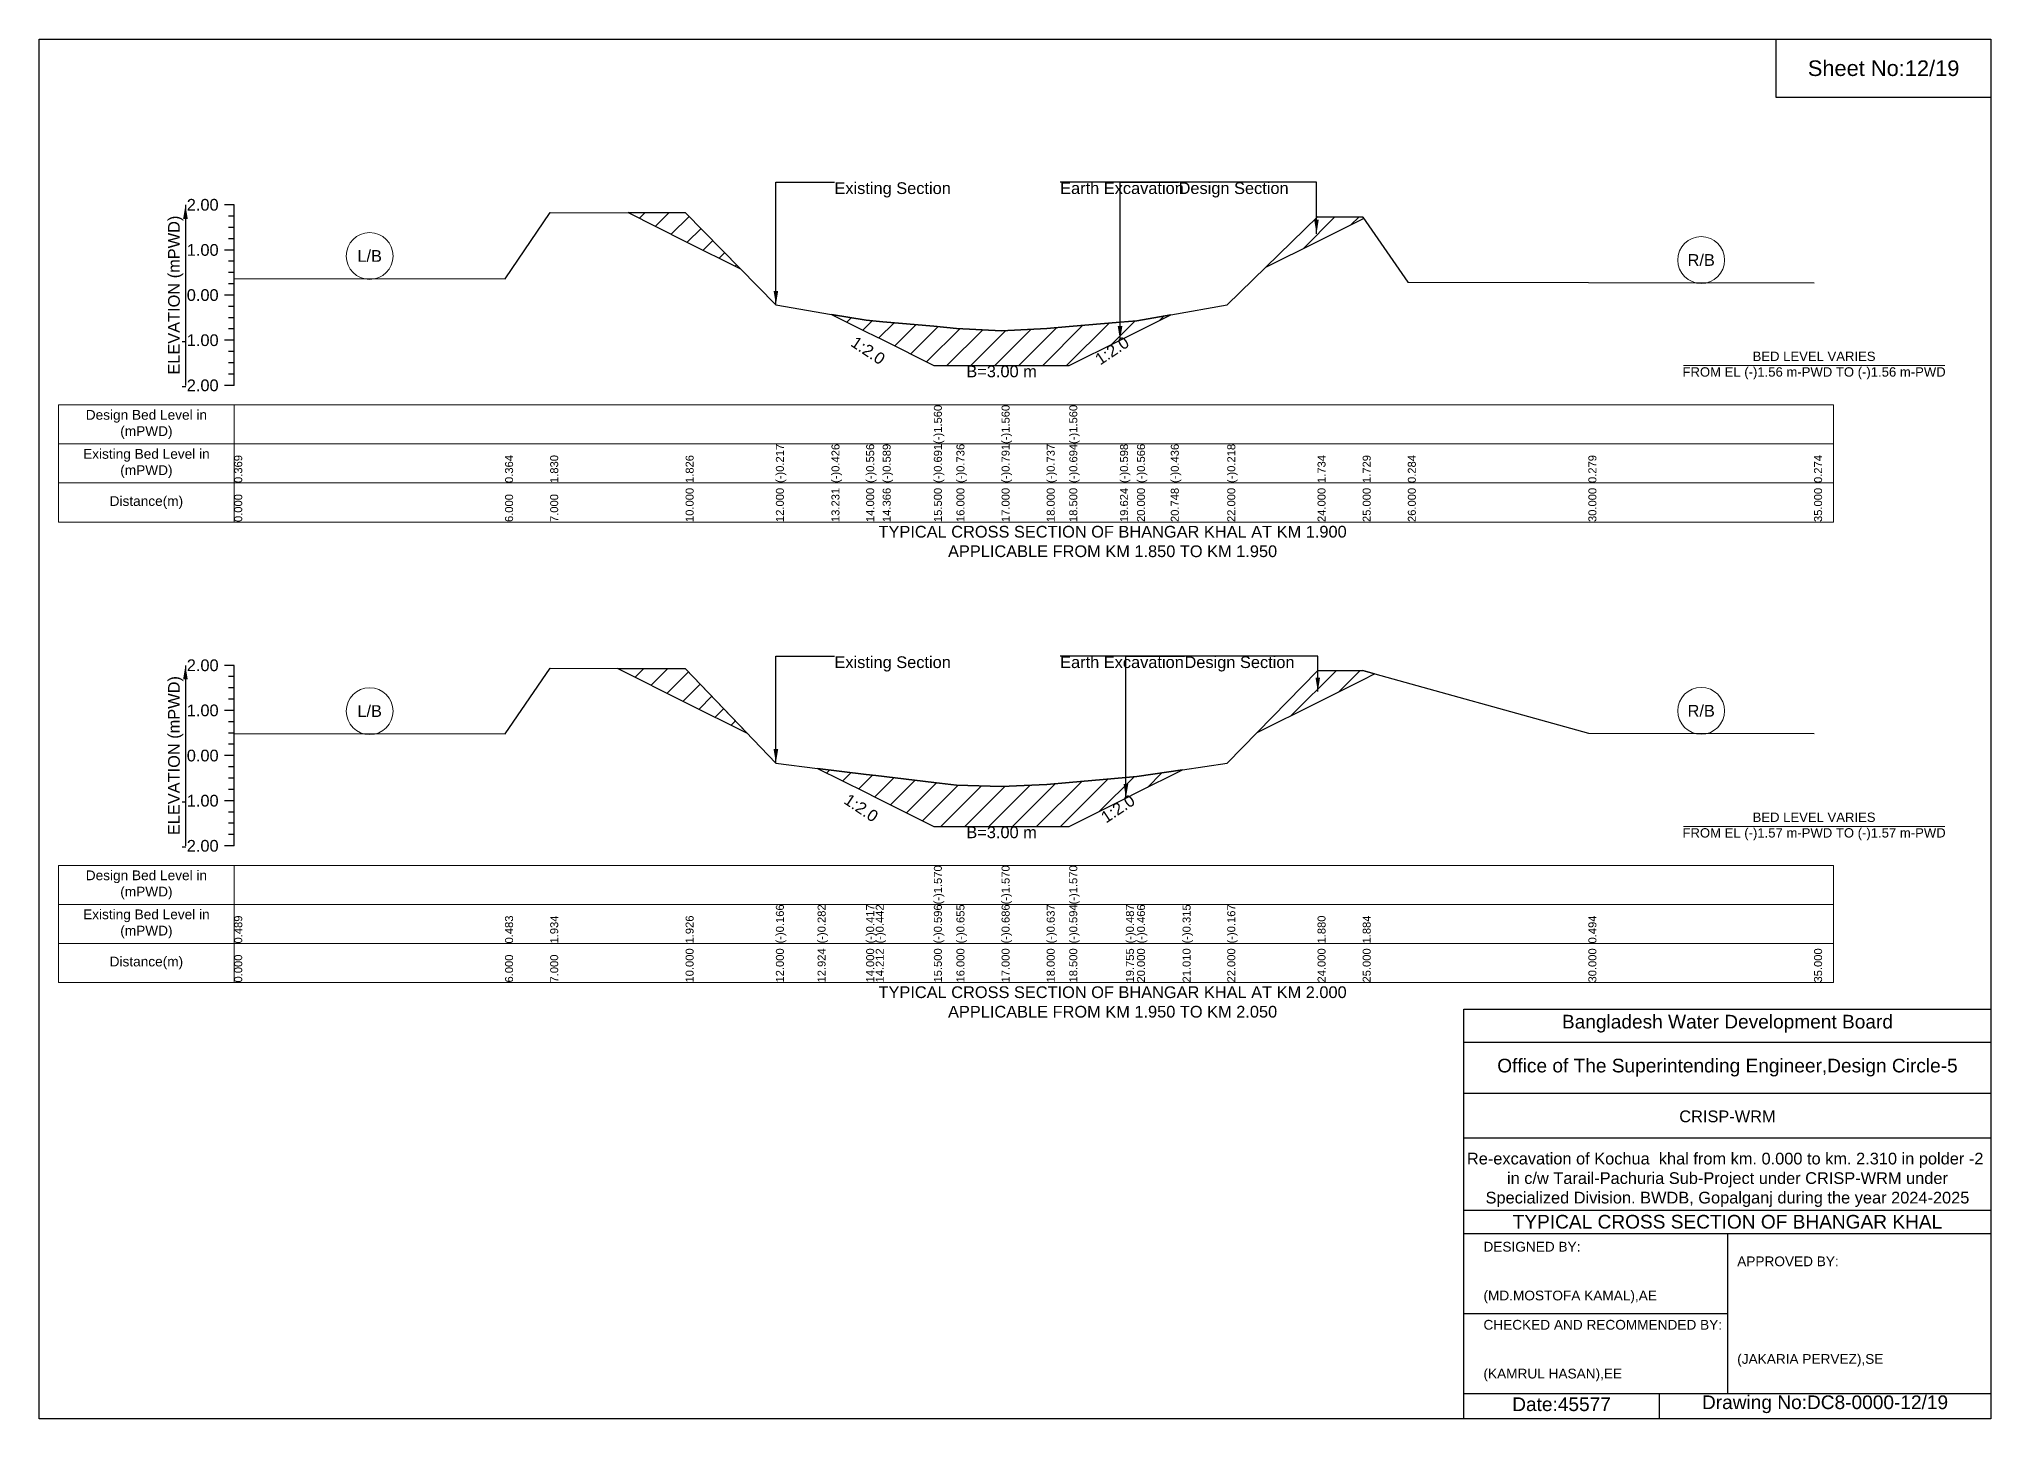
# Model space of a CAD drawing. Header units: inches. Extents: x 91000 to 288000, y -5656 to 0.
# Drawn here: x 210000 to 218000, y -5656 to 0 of the extents above; entities that cross this region are included whole.
import ezdxf

# ---------------------------------------------------------------- set-up
doc = ezdxf.new("R2010")
doc.units = ezdxf.units.IN
doc.header["$LTSCALE"] = 7
doc.header["$MEASUREMENT"] = 0
for name, color, linetype, lineweight in [('Cross section Data Border', 7, 'Continuous', 9), ('Cross Section Labels', 7, 'Continuous', 9), ('Existing_Bed_Level for Xsection', 7, 'Continuous', 25)]:
    doc.layers.add(name, color=color, linetype=linetype, lineweight=lineweight)
doc.styles.get("Standard").update_dxf_attribs({"font": 'arial.ttf'})
doc.dimstyles.get("Standard").update_dxf_attribs({"dimtxt": 0.18, "dimasz": 0.18, "dimexe": 0.18, "dimexo": 0.0625, "dimgap": 0.09, "dimtad": 0, "dimtih": 1, "dimtoh": 1, "dimdec": 4, "dimzin": 0, "dimdsep": 46, "dimtxsty": 'Standard', "dimcen": 0.09, "dimadec": 0, "dimazin": 0, "dimtfac": 1, "dimtdec": 4, "dimtofl": 0, "dimtmove": 0, "dimatfit": 3, "dimfxl": 1, "dimtolj": 1, "dimtzin": 0, "dimarcsym": 0})

msp = doc.modelspace()

# ---------------------------------------------------------------- hatches: boundary and pattern name
at = {"layer": 'Existing_Bed_Level for Xsection'}
h = msp.add_hatch(dxfattribs=at)
h.set_pattern_fill('ANSI31', color=256, scale=555, style=0)
h.paths.add_polyline_path([(212414.1, -711.5), (212650, -829.5), (212875.6, -942.3), (212650, -711.9)])
h = msp.add_hatch(dxfattribs=at)
h.set_pattern_fill('ANSI31', color=256, scale=555, style=0)
h.paths.add_polyline_path([(215028.6, -935.2), (215240, -829.5), (215425, -737), (215428.7, -735.2), (215425, -729.8), (215240, -728.9)])
h = msp.add_hatch(dxfattribs=at)
h.set_pattern_fill('ANSI31', color=256, scale=555, style=0)
h.paths.add_polyline_path([(213247.8, -1128.4), (213390, -1199.5), (213457.7, -1233.3), (213667.5, -1338.3), (213760, -1338.3), (213945, -1338.3), (214130, -1338.3), (214222.5, -1338.3), (214430.5, -1234.3), (214500, -1199.5), (214638.5, -1130.3), (214500, -1154.4), (214430.5, -1160.3), (214222.5, -1178.1), (214130, -1186), (213945, -1196), (213760, -1185.8), (213667.5, -1177.5), (213457.7, -1158.6), (213390, -1152.5)])
h = msp.add_hatch(dxfattribs=at)
h.set_pattern_fill('ANSI31', color=256, scale=555, style=0)
h.paths.add_polyline_path([(212372.5, -2580), (212650, -2718.8), (212902.8, -2845.2), (212650, -2580.8)])
h = msp.add_hatch(dxfattribs=at)
h.set_pattern_fill('ANSI31', color=256, scale=555, style=0)
h.paths.add_polyline_path([(214992.6, -2842.5), (215240, -2718.8), (215425, -2626.3), (215473.5, -2602), (215425, -2588.6), (215240, -2589.3)])
h = msp.add_hatch(dxfattribs=at)
h.set_pattern_fill('ANSI31', color=256, scale=555, style=0)
h.paths.add_polyline_path([(213190.9, -2989.3), (213390, -3088.8), (213429.2, -3108.4), (213667.5, -3227.5), (213760, -3227.5), (213945, -3227.5), (214130, -3227.5), (214222.5, -3227.5), (214454.7, -3111.5), (214500, -3088.8), (214686.8, -2995.4), (214500, -3023.3), (214454.7, -3027.2), (214222.5, -3047), (214130, -3054.9), (213945, -3064), (213760, -3058.3), (213667.5, -3047.3), (213429.2, -3018.9), (213390, -3014.2)])

# ---------------------------------------------------------------- linework, layer by layer
for points in [[(210000, 0), (218000, 0), (218000, -5656), (210000, -5656)], [(217120, 0), (218000, 0), (218000, -240), (217120, -240)]]:
    msp.add_lwpolyline(points, close=True)
for points in [[(215840, -5656), (215840, -3976), (218000, -3976)], [(215840, -4112), (218000, -4112)], [(215840, -4320), (218000, -4320)], [(215840, -4504), (218000, -4504)], [(215840, -4800), (218000, -4800)], [(215840, -4896), (218000, -4896)], [(216920, -4896), (216920, -5552)], [(215840, -5224), (216920, -5224)], [(215840, -5552), (218000, -5552)], [(216640, -5552), (216640, -5656)]]:
    msp.add_lwpolyline(points)
at = {"layer": 'Cross section Data Border'}
for points in [[(210080, -1499.7), (217355, -1499.7), (217355, -1979.7), (210080, -1979.7)], [(210080, -3387.1), (217355, -3387.1), (217355, -3867.1), (210080, -3867.1)]]:
    msp.add_lwpolyline(points, close=True, dxfattribs=at)
for points in [[(210800, -1499.7), (210800, -1979.7)], [(210080, -1659.7), (217355, -1659.7)], [(210080, -1819.7), (217355, -1819.7)], [(210800, -3387.1), (210800, -3867.1)], [(210080, -3547.1), (217355, -3547.1)], [(210080, -3707.1), (217355, -3707.1)]]:
    msp.add_lwpolyline(points, dxfattribs=at)
at = {"layer": 'Cross Section Labels'}
for points in [[(216739.2, -1338.3), (217810.8, -1338.3)], [(216739.2, -3227.5), (217810.8, -3227.5)]]:
    msp.add_lwpolyline(points, dxfattribs=at)
for centre in [(211355, -889.4), (216812.5, -906), (211355, -2754.7), (216812.5, -2753.7)]:
    msp.add_circle(centre, 96, dxfattribs=at)
at = {"layer": 'Existing_Bed_Level for Xsection'}
for points in [[(210800, -679.7), (210760, -679.7)], [(210800, -1419.7), (210800, -1234.7), (210800, -1049.7), (210800, -864.7), (210800, -679.7)], [(210800, -981.4), (211910, -982.3), (212095, -711.1), (212650, -711.9), (213020, -1089.8), (213247.8, -1128.4), (213390, -1152.5), (213457.7, -1158.6), (213667.5, -1177.5), (213667.5, -1177.5), (213760, -1185.8), (213945, -1196), (213945, -1196), (214130, -1186), (214222.5, -1178.1), (214222.5, -1178.1), (214430.5, -1160.3), (214500, -1154.4), (214638.5, -1130.3), (214870, -1090), (215240, -728.9), (215425, -729.8), (215610, -997.1), (216350, -998), (217275, -999)], [(210800, -725.9), (210776, -725.9)], [(210800, -772.2), (210776, -772.2)], [(210800, -864.7), (210760, -864.7)], [(210800, -818.4), (210776, -818.4)], [(210800, -910.9), (210776, -910.9)], [(210800, -957.2), (210776, -957.2)], [(210800, -1003.4), (210776, -1003.4)], [(210800, -1049.7), (210760, -1049.7)], [(210800, -1095.9), (210776, -1095.9)], [(210800, -1142.2), (210776, -1142.2)], [(210800, -1188.4), (210776, -1188.4)], [(210800, -1234.7), (210760, -1234.7)], [(210800, -1280.9), (210776, -1280.9)], [(210800, -1327.2), (210776, -1327.2)], [(210800, -1419.7), (210760, -1419.7)], [(210800, -1373.4), (210776, -1373.4)], [(210800, -2567.1), (210760, -2567.1)], [(210800, -2613.3), (210776, -2613.3)], [(210800, -3307.1), (210800, -3122.1), (210800, -2937.1), (210800, -2752.1), (210800, -2567.1)], [(210800, -2846.6), (211910, -2847.7), (212095, -2579.3), (212650, -2580.8), (213020, -2967.8), (213190.9, -2989.3), (213390, -3014.2), (213429.2, -3018.9), (213667.5, -3047.3), (213667.5, -3047.3), (213760, -3058.3), (213945, -3064), (213945, -3064), (214130, -3054.9), (214222.5, -3047), (214222.5, -3047), (214454.7, -3027.2), (214500, -3023.3), (214686.8, -2995.4), (214870, -2968), (215240, -2589.3), (215425, -2588.6), (216350, -2845.7), (217275, -2846.6)], [(210800, -2659.6), (210776, -2659.6)], [(210800, -2705.8), (210776, -2705.8)], [(210800, -2752.1), (210760, -2752.1)], [(210800, -2798.3), (210776, -2798.3)], [(210800, -2844.6), (210776, -2844.6)], [(210800, -2937.1), (210760, -2937.1)], [(210800, -2890.8), (210776, -2890.8)], [(210800, -2983.3), (210776, -2983.3)], [(210800, -3029.6), (210776, -3029.6)], [(210800, -3075.8), (210776, -3075.8)], [(210800, -3122.1), (210760, -3122.1)], [(210800, -3168.3), (210776, -3168.3)], [(210800, -3214.6), (210776, -3214.6)], [(210800, -3260.8), (210776, -3260.8)], [(210800, -3307.1), (210760, -3307.1)]]:
    msp.add_lwpolyline(points, dxfattribs=at)
for points in [[(212414.1, -711.5), (212650, -829.5), (212875.6, -942.3), (212650, -711.9)], [(215028.6, -935.2), (215240, -829.5), (215425, -737), (215428.7, -735.2), (215425, -729.8), (215240, -728.9)], [(213247.8, -1128.4), (213390, -1199.5), (213457.7, -1233.3), (213667.5, -1338.3), (213667.5, -1338.3), (213760, -1338.3), (213945, -1338.3), (213945, -1338.3), (214130, -1338.3), (214222.5, -1338.3), (214222.5, -1338.3), (214430.5, -1234.3), (214500, -1199.5), (214638.5, -1130.3), (214500, -1154.4), (214430.5, -1160.3), (214222.5, -1178.1), (214222.5, -1178.1), (214130, -1186), (213945, -1196), (213945, -1196), (213760, -1185.8), (213667.5, -1177.5), (213667.5, -1177.5), (213457.7, -1158.6), (213390, -1152.5)], [(212372.5, -2580), (212650, -2718.8), (212902.8, -2845.2), (212650, -2580.8)], [(214992.6, -2842.5), (215240, -2718.8), (215425, -2626.3), (215473.5, -2602), (215425, -2588.6), (215240, -2589.3)], [(213190.9, -2989.3), (213190.9, -2989.3), (213390, -3088.8), (213429.2, -3108.4), (213667.5, -3227.5), (213667.5, -3227.5), (213760, -3227.5), (213945, -3227.5), (213945, -3227.5), (214130, -3227.5), (214222.5, -3227.5), (214222.5, -3227.5), (214454.7, -3111.5), (214500, -3088.8), (214686.8, -2995.4), (214686.8, -2995.4), (214686.8, -2995.4), (214500, -3023.3), (214454.7, -3027.2), (214222.5, -3047), (214222.5, -3047), (214130, -3054.9), (213945, -3064), (213945, -3064), (213760, -3058.3), (213667.5, -3047.3), (213667.5, -3047.3), (213429.2, -3018.9), (213390, -3014.2), (213190.9, -2989.3)]]:
    msp.add_lwpolyline(points, close=True, dxfattribs=at)

# ---------------------------------------------------------------- texts
at = {"attachment_point": 5}
for s, insert, char_height in [('Sheet No:12/19', (217560, -120), 64), ('Bangladesh Water Development Board', (216920, -4036), 56), ('Office of The Superintending Engineer,Design Circle-5', (216920, -4216), 56)]:
    msp.add_mtext(s, dxfattribs=dict(at, insert=insert, char_height=char_height))
for s, insert, char_height, width, attachment_point in [('CRISP-WRM', (216920, -4416), 48, 2240, 5), ('Re-excavation of Kochua  khal from km. 0.000 to km. 2.310 in polder -2  in c/w Tarail-Pachuria Sub-Project under CRISP-WRM under Specialized Division. BWDB, Gopalganj during the year 2024-2025', (216920, -4676), 48, 2160, 5), ('TYPICAL CROSS SECTION OF BHANGAR KHAL', (216920, -4848), 56, 2240, 5), ('DESIGNED BY:^J^J^J(MD.MOSTOFA KAMAL),AE', (215920, -5056), 40, 1120, 4), ('APPROVED BY:^J^J^J^J^J^J(JAKARIA PERVEZ),SE', (216960, -5216), 40, 1120, 4), ('CHECKED AND RECOMMENDED BY:^J^J^J(KAMRUL HASAN),EE', (215920, -5376), 40, 1120, 4), ('Date:45577', (216240, -5596), 56, 1120, 5), ('Drawing No:DC8-0000-12/19', (217320, -5596), 56, 1760, 5)]:
    msp.add_mtext(s, dxfattribs=dict(insert=insert, char_height=char_height, width=width, attachment_point=attachment_point))
at = {"layer": 'Cross section Data Border', "char_height": 40, "width": 640, "attachment_point": 5}
for s, insert in [('Design Bed Level in (mPWD)', (210440, -1579.7)), ('Existing Bed Level in (mPWD)', (210440, -1739.7)), ('Distance(m)', (210440, -1899.7)), ('Design Bed Level in (mPWD)', (210440, -3467.1)), ('Existing Bed Level in (mPWD)', (210440, -3627.1)), ('Distance(m)', (210440, -3787.1))]:
    msp.add_mtext(s, dxfattribs=dict(at, insert=insert))
at = {"layer": 'Cross Section Labels'}
for s, insert, char_height, attachment_point in [('Existing Section', (213260, -587.2), 48, 1), ('Earth Excavation', (214185, -587.2), 48, 1), ('Design Section', (214670.5, -587.2), 48, 1), ('L/B', (211355, -889.4), 48, 5), ('R/B', (216812.5, -906), 48, 5), ('B=3.00 m', (213945, -1338.3), 48, 2), ('BED LEVEL VARIES ^JFROM EL (-)1.56 m-PWD TO (-)1.56 m-PWD', (217275, -1338.3), 38.4, 5), ('TYPICAL CROSS SECTION OF BHANGAR KHAL AT KM 1.900^JAPPLICABLE FROM KM 1.850 TO KM 1.950', (214400, -2059.7), 48, 5), ('Existing Section', (213260, -2530.1), 48, 1), ('Earth Excavation', (214185, -2530.1), 48, 1), ('Design Section', (214694.7, -2530.1), 48, 1), ('L/B', (211355, -2754.7), 48, 5), ('R/B', (216812.5, -2753.7), 48, 5), ('BED LEVEL VARIES ^JFROM EL (-)1.57 m-PWD TO (-)1.57 m-PWD', (217275, -3227.5), 38.4, 5), ('B=3.00 m', (213945, -3227.5), 48, 2), ('TYPICAL CROSS SECTION OF BHANGAR KHAL AT KM 2.000^JAPPLICABLE FROM KM 1.950 TO KM 2.050', (214400, -3947.1), 48, 5)]:
    msp.add_mtext(s, dxfattribs=dict(at, insert=insert, char_height=char_height, attachment_point=attachment_point))
at = {"layer": 'Cross Section Labels', "char_height": 48, "attachment_point": 2}
for insert, rotation in [((213411.4, -1256.5), 326.30993), ((214384.2, -1257.4), 33.69007), ((213383, -3131.5), 326.30993), ((214408.4, -3134.6), 33.69007)]:
    msp.add_mtext('1:2.0', dxfattribs=dict(at, insert=insert, rotation=rotation))
at = {"layer": 'Existing_Bed_Level for Xsection', "char_height": 48, "attachment_point": 6}
for s, insert in [('2.00', (210736, -679.7)), ('1.00', (210736, -864.7)), ('0.00', (210736, -1049.7)), ('-1.00', (210736, -1234.7)), ('-2.00', (210736, -1419.7)), ('2.00', (210736, -2567.1)), ('1.00', (210736, -2752.1)), ('0.00', (210736, -2937.1)), ('-1.00', (210736, -3122.1)), ('-2.00', (210736, -3307.1))]:
    msp.add_mtext(s, dxfattribs=dict(at, insert=insert))
at = {"layer": 'Existing_Bed_Level for Xsection', "rotation": 90}
for s, insert, char_height, attachment_point in [('ELEVATION (mPWD)', (210560, -1049.7), 48, 5), ('(-)1.560', (213667.5, -1659.7), 32.8, 1), ('(-)1.560', (213945, -1659.7), 32.8, 1), ('(-)1.560', (214222.5, -1659.7), 32.8, 1), ('(-)0.217', (213020, -1819.7), 32.8, 1), ('(-)0.426', (213247.8, -1819.7), 32.8, 1), ('(-)0.556', (213390, -1819.7), 32.8, 1), ('(-)0.589', (213457.7, -1819.7), 32.8, 1), ('(-)0.691', (213667.5, -1819.7), 32.8, 1), ('(-)0.736', (213760, -1819.7), 32.8, 1), ('(-)0.791', (213945, -1819.7), 32.8, 1), ('(-)0.737', (214130, -1819.7), 32.8, 1), ('(-)0.694', (214222.5, -1819.7), 32.8, 1), ('(-)0.598', (214430.5, -1819.7), 32.8, 1), ('(-)0.566', (214500, -1819.7), 32.8, 1), ('(-)0.436', (214638.5, -1819.7), 32.8, 1), ('(-)0.218', (214870, -1819.7), 32.8, 1), ('0.369', (210800, -1819.7), 32.8, 1), ('0.364', (211910, -1819.7), 32.8, 1), ('1.830', (212095, -1819.7), 32.8, 1), ('1.826', (212650, -1819.7), 32.8, 1), ('1.734', (215240, -1819.7), 32.8, 1), ('1.729', (215425, -1819.7), 32.8, 1), ('0.284', (215610, -1819.7), 32.8, 1), ('0.279', (216350, -1819.7), 32.8, 1), ('0.274', (217275, -1819.7), 32.8, 1), ('0.000', (210800, -1979.7), 32.8, 1), ('6.000', (211910, -1979.7), 32.8, 1), ('7.000', (212095, -1979.7), 32.8, 1), ('10.000', (212650, -1979.7), 32.8, 1), ('12.000', (213020, -1979.7), 32.8, 1), ('13.231', (213247.8, -1979.7), 32.8, 1), ('14.000', (213390, -1979.7), 32.8, 1), ('14.366', (213457.7, -1979.7), 32.8, 1), ('15.500', (213667.5, -1979.7), 32.8, 1), ('16.000', (213760, -1979.7), 32.8, 1), ('17.000', (213945, -1979.7), 32.8, 1), ('18.000', (214130, -1979.7), 32.8, 1), ('18.500', (214222.5, -1979.7), 32.8, 1), ('19.624', (214430.5, -1979.7), 32.8, 1), ('20.000', (214500, -1979.7), 32.8, 1), ('20.748', (214638.5, -1979.7), 32.8, 1), ('22.000', (214870, -1979.7), 32.8, 1), ('24.000', (215240, -1979.7), 32.8, 1), ('25.000', (215425, -1979.7), 32.8, 1), ('26.000', (215610, -1979.7), 32.8, 1), ('30.000', (216350, -1979.7), 32.8, 1), ('35.000', (217275, -1979.7), 32.8, 1), ('ELEVATION (mPWD)', (210560, -2937.1), 48, 5), ('(-)1.570', (213667.5, -3547.1), 32.8, 1), ('(-)1.570', (213945, -3547.1), 32.8, 1), ('(-)1.570', (214222.5, -3547.1), 32.8, 1), ('0.489', (210800, -3707.1), 32.8, 1), ('0.483', (211910, -3707.1), 32.8, 1), ('1.934', (212095, -3707.1), 32.8, 1), ('1.926', (212650, -3707.1), 32.8, 1), ('(-)0.166', (213020, -3707.1), 32.8, 1), ('(-)0.282', (213190.9, -3707.1), 32.8, 1), ('(-)0.417', (213390, -3707.1), 32.8, 1), ('(-)0.442', (213429.2, -3707.1), 32.8, 1), ('(-)0.596', (213667.5, -3707.1), 32.8, 1), ('(-)0.655', (213760, -3707.1), 32.8, 1), ('(-)0.686', (213945, -3707.1), 32.8, 1), ('(-)0.637', (214130, -3707.1), 32.8, 1), ('(-)0.594', (214222.5, -3707.1), 32.8, 1), ('(-)0.487', (214454.7, -3707.1), 32.8, 1), ('(-)0.466', (214500, -3707.1), 32.8, 1), ('(-)0.315', (214686.8, -3707.1), 32.8, 1), ('(-)0.167', (214870, -3707.1), 32.8, 1), ('1.880', (215240, -3707.1), 32.8, 1), ('1.884', (215425, -3707.1), 32.8, 1), ('0.494', (216350, -3707.1), 32.8, 1), ('0.000', (210800, -3867.1), 32.8, 1), ('6.000', (211910, -3867.1), 32.8, 1), ('7.000', (212095, -3867.1), 32.8, 1), ('10.000', (212650, -3867.1), 32.8, 1), ('12.000', (213020, -3867.1), 32.8, 1), ('12.924', (213190.9, -3867.1), 32.8, 1), ('14.000', (213390, -3867.1), 32.8, 1), ('14.212', (213429.2, -3867.1), 32.8, 1), ('15.500', (213667.5, -3867.1), 32.8, 1), ('16.000', (213760, -3867.1), 32.8, 1), ('17.000', (213945, -3867.1), 32.8, 1), ('18.000', (214130, -3867.1), 32.8, 1), ('18.500', (214222.5, -3867.1), 32.8, 1), ('19.755', (214454.7, -3867.1), 32.8, 1), ('20.000', (214500, -3867.1), 32.8, 1), ('21.010', (214686.8, -3867.1), 32.8, 1), ('22.000', (214870, -3867.1), 32.8, 1), ('24.000', (215240, -3867.1), 32.8, 1), ('25.000', (215425, -3867.1), 32.8, 1), ('30.000', (216350, -3867.1), 32.8, 1), ('35.000', (217275, -3867.1), 32.8, 1)]:
    msp.add_mtext(s, dxfattribs=dict(at, insert=insert, char_height=char_height, attachment_point=attachment_point))

# ---------------------------------------------------------------- leaders
at = {"layer": 'Cross Section Labels', "annotation_type": 0, "has_hookline": 1}
for points, hookline_direction, text_width in [([(213020, -1089.8), (213020, -587.2), (213259.9, -587.2)], 0, 467.2), ([(215235.6, -798.1), (215235.6, -587.2), (214185.1, -587.2)], 1, 497), ([(214430.5, -1234.3), (214430.5, -587.2), (214670.4, -587.2)], 0, 441.2), ([(213020, -2967.8), (213020, -2530.1), (213259.9, -2530.1)], 0, 467.2), ([(215241, -2674.6), (215241, -2530.1), (214185.1, -2530.1)], 1, 497), ([(214454.7, -3111.5), (214454.7, -2530.1), (214694.6, -2530.1)], 0, 441.2)]:
    msp.add_leader(points, dimstyle='Standard', override={"dimasz": 57.6}, dxfattribs=dict(at, hookline_direction=hookline_direction, text_width=text_width))
at = {"layer": 'Existing_Bed_Level for Xsection'}
for points in [[(210600, -679.7), (210600, -1419.7)], [(210600, -2567.1), (210600, -3307.1)]]:
    msp.add_leader(points, dimstyle='Standard', override={"dimasz": 57.6}, dxfattribs=at)

doc.saveas('drawing.dxf')
